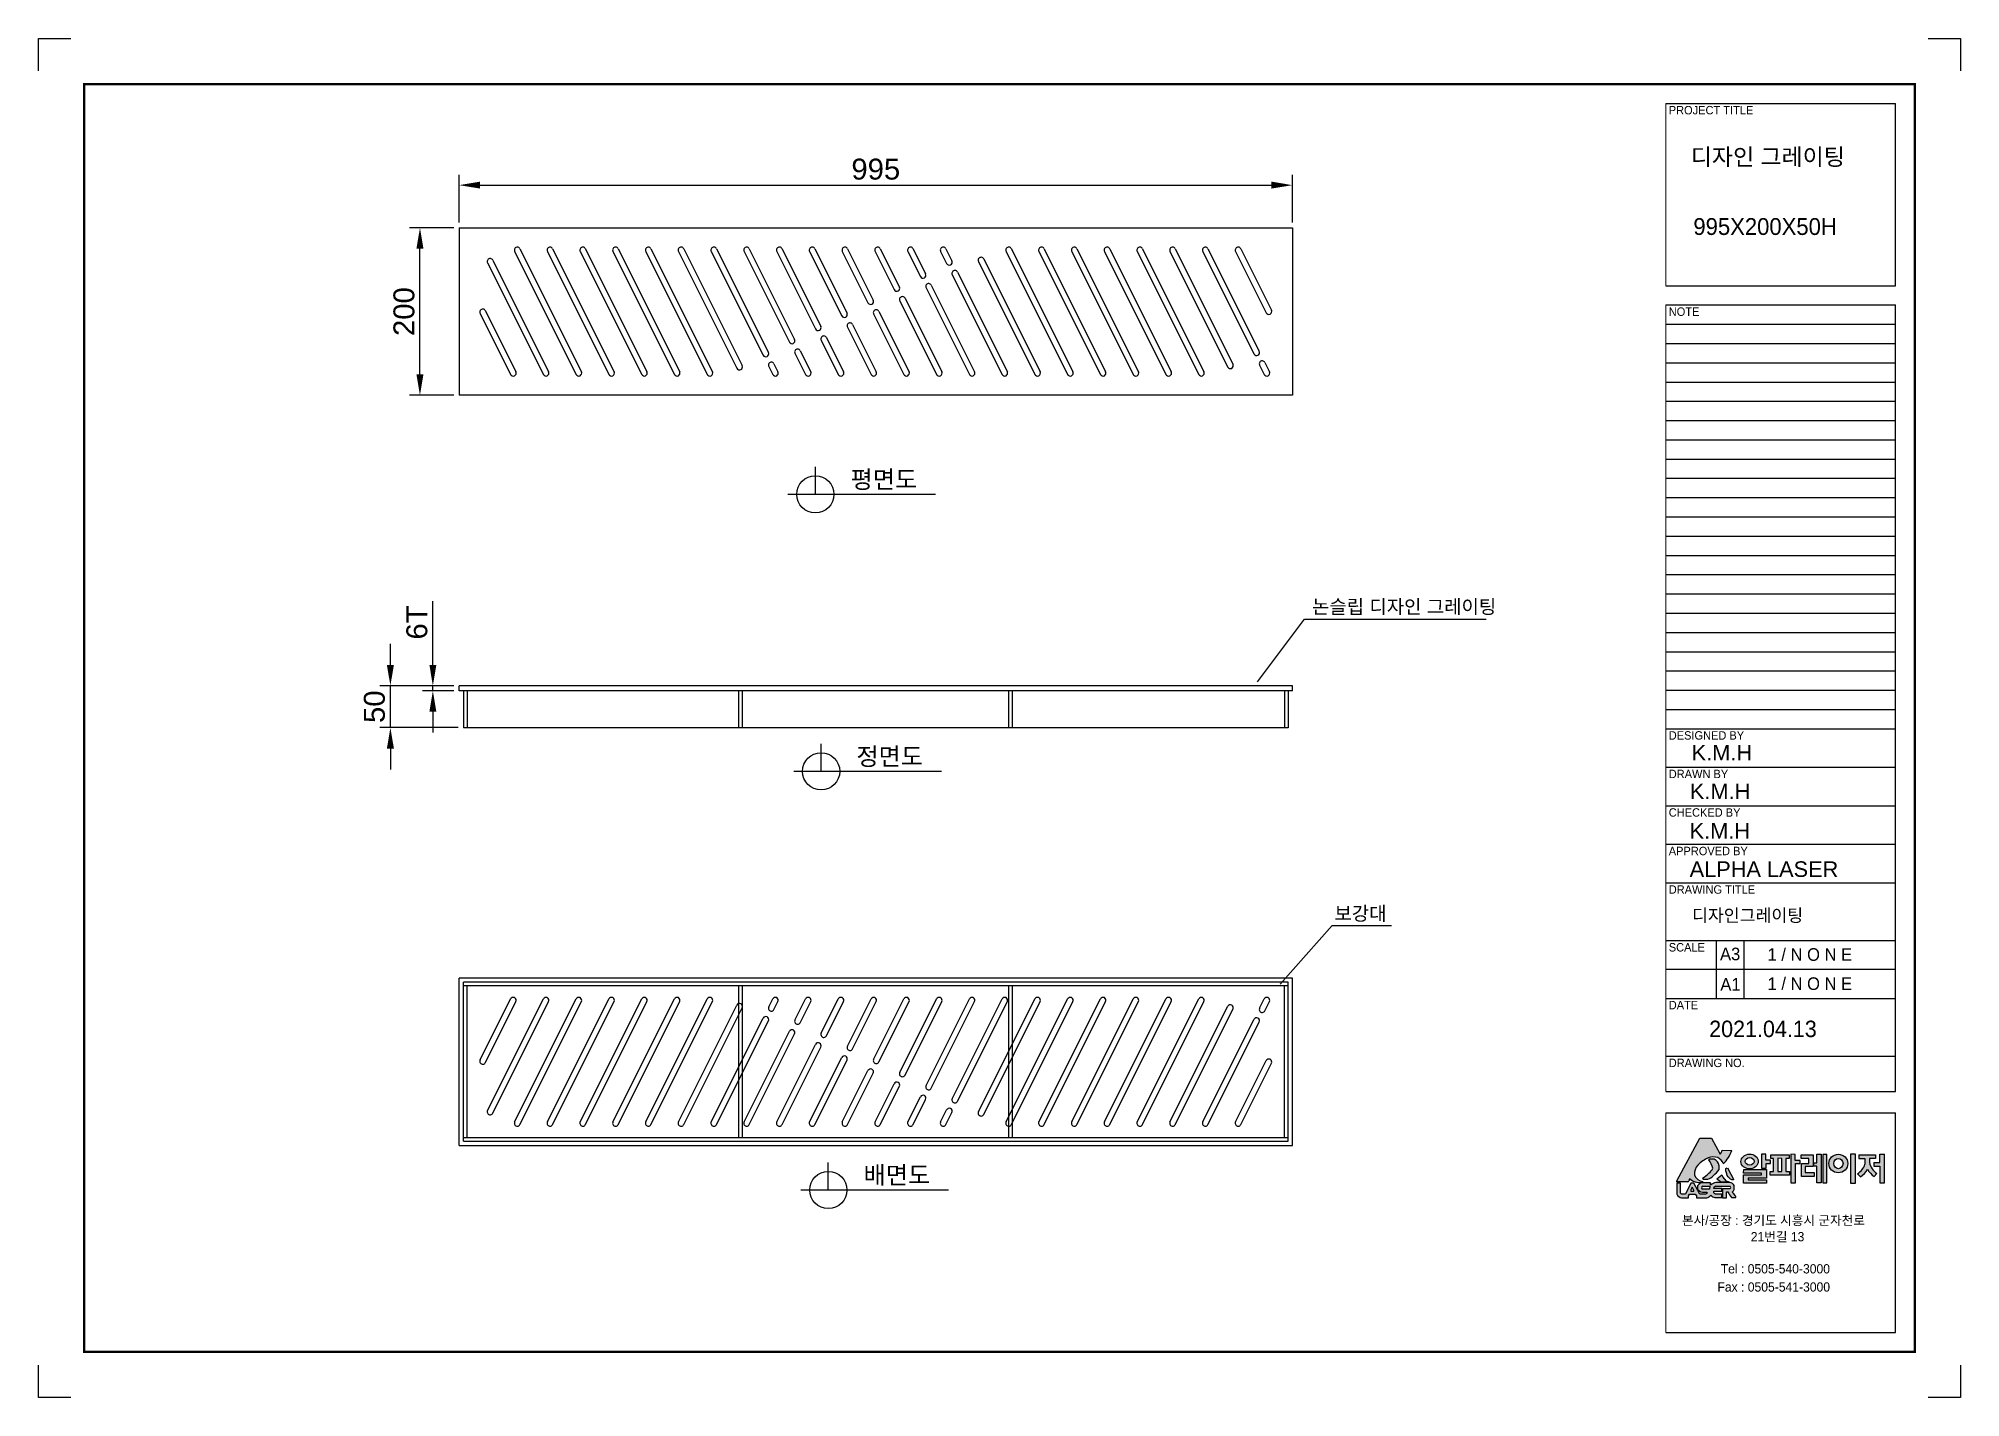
# Model space of a CAD drawing. Header units: millimetres. Extents: x 3004 to 5300, y 908 to 2531.
import ezdxf
from ezdxf.enums import TextEntityAlignment as Align

# ---------------------------------------------------------------- set-up
doc = ezdxf.new("R2010")
doc.units = ezdxf.units.MM
for name, color, linetype in [('LAYOUT', 7, 'Continuous'), ('TEXT', 7, 'Continuous'), ('압연강', 40, 'Continuous')]:
    doc.layers.add(name, color=color, linetype=linetype)
doc.styles.add('H', font='')
doc.styles.get("Standard").update_dxf_attribs({"font": 'arial.ttf'})
doc.styles.get('H').set_extended_font_data('Dotum')
doc.dimstyles.new('ISO-25', dxfattribs={"dimscale": 10, "dimtxt": 2.5, "dimasz": 2.5, "dimexe": 1.25, "dimexo": 0.625, "dimtad": 1, "dimtxsty": 'Standard', "dimcen": 2.5, "dimadec": 0, "dimazin": 0, "dimtfac": 1, "dimtmove": 0, "dimatfit": 3, "dimfxl": 1, "dimarcsym": 0})

# ---------------------------------------------------------------- blocks, each defined once
blk = doc.blocks.new('*D0')
at = {"color": 0, "lineweight": -2, "transparency": 16777216}
for p, q in [((3424.8, 1782.7), (3424.8, 1807.7)), ((3500.7, 1757.7), (3412.3, 1757.7)), ((3424.8, 1707.7), (3424.8, 1757.7)), ((3505.7, 1707.7), (3412.3, 1707.7)), ((3424.8, 1682.7), (3424.8, 1657.7))]:
    blk.add_line(p, q, dxfattribs=at)
at = {"color": 0, "transparency": 16777216}
for points in [[(3420.6, 1782.7), (3429, 1782.7), (3424.8, 1757.7)], [(3420.6, 1682.7), (3429, 1682.7), (3424.8, 1707.7)]]:
    blk.add_solid(points, dxfattribs=at)
at = {"layer": 'Defpoints', "color": 0, "transparency": 16777216}
for p in [(3424.8, 1757.7), (3507, 1757.7), (3512, 1707.7)]:
    blk.add_point(p, dxfattribs=at)
at = {"color": 0, "transparency": 16777216, "insert": (3405.8, 1732.7), "char_height": 25, "attachment_point": 5, "rotation": 90}
blk.add_mtext('50', dxfattribs=at)
blk = doc.blocks.new('*D1')
at = {"color": 0, "lineweight": -2, "transparency": 16777216}
for p, q in [((3475.5, 1782.7), (3475.5, 1858.9)), ((3500.7, 1757.7), (3463, 1757.7)), ((3500.7, 1751.7), (3463, 1751.7)), ((3475.5, 1751.7), (3475.5, 1757.7)), ((3475.5, 1726.7), (3475.5, 1701.7))]:
    blk.add_line(p, q, dxfattribs=at)
at = {"color": 0, "transparency": 16777216}
for points in [[(3471.4, 1782.7), (3479.7, 1782.7), (3475.5, 1757.7)], [(3471.4, 1726.7), (3479.7, 1726.7), (3475.5, 1751.7)]]:
    blk.add_solid(points, dxfattribs=at)
at = {"layer": 'Defpoints', "color": 0, "transparency": 16777216}
for p in [(3475.5, 1757.7), (3507, 1757.7), (3507, 1751.7)]:
    blk.add_point(p, dxfattribs=at)
at = {"color": 0, "transparency": 16777216, "insert": (3456.5, 1833.3), "char_height": 25, "attachment_point": 5, "rotation": 90}
blk.add_mtext('6T', dxfattribs=at)
blk = doc.blocks.new('*D2')
at = {"color": 0, "lineweight": -2, "transparency": 16777216}
for p, q in [((3507, 2310.8), (3507, 2368.1)), ((4502, 2310.8), (4502, 2368.1)), ((3532, 2355.6), (4477, 2355.6))]:
    blk.add_line(p, q, dxfattribs=at)
at = {"color": 0, "transparency": 16777216}
for points in [[(3532, 2359.8), (3532, 2351.5), (3507, 2355.6)], [(4477, 2359.8), (4477, 2351.5), (4502, 2355.6)]]:
    blk.add_solid(points, dxfattribs=at)
at = {"layer": 'Defpoints', "color": 0, "transparency": 16777216}
for p in [(4502, 2355.6), (3507, 2304.6), (4502, 2304.6)]:
    blk.add_point(p, dxfattribs=at)
at = {"color": 0, "transparency": 16777216, "insert": (4004.5, 2374.6), "char_height": 25, "attachment_point": 5}
blk.add_mtext('995', dxfattribs=at)
blk = doc.blocks.new('*D3')
at = {"color": 0, "lineweight": -2, "transparency": 16777216}
for p, q in [((3500.7, 2304.6), (3447.6, 2304.6)), ((3460.1, 2129.6), (3460.1, 2279.6)), ((3500.7, 2104.6), (3447.6, 2104.6))]:
    blk.add_line(p, q, dxfattribs=at)
at = {"color": 0, "transparency": 16777216}
for points in [[(3455.9, 2279.6), (3464.3, 2279.6), (3460.1, 2304.6)], [(3455.9, 2129.6), (3464.3, 2129.6), (3460.1, 2104.6)]]:
    blk.add_solid(points, dxfattribs=at)
at = {"layer": 'Defpoints', "color": 0, "transparency": 16777216}
for p in [(3460.1, 2304.6), (3507, 2304.6), (3507, 2104.6)]:
    blk.add_point(p, dxfattribs=at)
at = {"color": 0, "transparency": 16777216, "insert": (3441.1, 2204.6), "char_height": 25, "attachment_point": 5, "rotation": 90}
blk.add_mtext('200', dxfattribs=at)

msp = doc.modelspace()

# ---------------------------------------------------------------- hatches: boundary and pattern name
h = msp.add_hatch(color=256)
h.dxf.hatch_style = 1
h.set_gradient(color1=(255, 0, 0), color2=(255, 159, 127), tint=1)
h.paths.add_polyline_path([(4961.116, 1166.293), (4961.06, 1165.19), (4974.379, 1165.19, 0.21428371), (4976.303, 1168.246, -0.65582827), (4977.219, 1168.5, 0.18566975), (4985.133, 1164.903, 0.14885116), (4991.969, 1164.885, 0.40417411), (4992.167, 1165.633, -0.31673285), (4982.329, 1173.383, -0.22153353), (4986.313, 1185.192, -0.10506606), (4998.611, 1193.761, -0.18522871), (5010.088, 1194.139, -0.19606385), (5016.583, 1186.956, 0.14159657), (5026.631, 1202.77), (5015.198, 1202.888), (5014.962, 1201.352), (5014.095, 1199.934), (5012.754, 1198.161), (5002.388, 1217.39), (4988.5, 1217.504)])
h.paths.add_polyline_path([(4999.4, 1175.692, -0.08302958), (4991.741, 1169.657, 0.23003429), (4992.527, 1168.525, 0.02120436), (4998.221, 1168.586, 0.13784813), (5004.717, 1172.487, 0.05763819), (5011.681, 1180.123, 0.06043638), (5011.606, 1184.543, 0.2375005), (5005.903, 1192.299), (4999.238, 1192.299), (4999.238, 1191.32, -0.12118266), (5004.103, 1181.424, -0.13516742)], flags=17)
h.paths.add_polyline_path([(5015.909, 1170.616), (5014.797, 1173.629), (5009.057, 1168.984, 0.04437814), (5014.122, 1164.927), (5022.829, 1165.277), (5022.829, 1165.628), (5019.764, 1166.616)], flags=17)
h.paths.add_polyline_path([(5021.396, 1172.818), (5022.294, 1171.334), (5025.141, 1168.428), (5026.846, 1167.752), (5028.787, 1167.752), (5028.766, 1168.481), (5025.672, 1174.271), (5021.44, 1182.092), (5019.585, 1181.089), (5019.585, 1178.391), (5020.901, 1174.782)])
h.paths.add_polyline_path([(4967.053, 1150.638, -0.41915539), (4965.297, 1152.245), (4965.297, 1164.09), (4961.037, 1164.09), (4961.037, 1150.434, 0.25445661), (4966.708, 1146.212), (4974.943, 1146.212), (4974.943, 1148.34), (4976.168, 1150.57), (4983.054, 1150.57), (4984.635, 1148.403), (4984.635, 1146.213), (4996.781, 1146.213, 0.1904791), (5001.742, 1149.161, 0.14773497), (5006.642, 1146.427), (5014.915, 1146.427), (5014.915, 1150.632), (5007.312, 1150.632, -0.05244857), (5005.448, 1151.954), (5005.448, 1153.922), (5014.788, 1153.922), (5014.788, 1157.116), (5005.417, 1157.116), (5005.417, 1158.536, -0.04476099), (5007.868, 1159.993), (5024.254, 1159.993, -0.64883607), (5024.602, 1156.814), (5015.694, 1156.814), (5015.694, 1146.303), (5020.467, 1146.303), (5020.467, 1153.123), (5022.1, 1153.123, 0.01692036), (5026.355, 1146.34), (5031.448, 1146.34), (5031.448, 1147.705, -0.02431798), (5027.364, 1153.011, 0.06490835), (5029.709, 1156.105), (5029.709, 1160.848, 0.2290019), (5024.43, 1164.28), (5007.903, 1164.28, 0.12700309), (5001.462, 1161.333), (5001.462, 1163.989), (4991.139, 1163.989, 0.22688985), (4985.996, 1160.337), (4985.996, 1156.435, 0.19348323), (4991.611, 1152.935), (4996.63, 1152.935, 0.03004557), (4997.596, 1151.9, 0.13671569), (4995.906, 1150.338), (4988.719, 1150.338), (4981.631, 1163.733), (4977.826, 1163.733), (4971.363, 1150.638)])
h.paths.add_polyline_path([(4977.99, 1154.235), (4977.99, 1155.593), (4979.583, 1158.752), (4981.518, 1155.427), (4981.518, 1154.235)], flags=16)
h.paths.add_polyline_path([(4992.059, 1159.997), (5000.695, 1160.022), (5000.322, 1156.491), (4992.376, 1156.491, -0.92495809)], flags=16)
edge = h.paths.add_edge_path()
edge.add_ellipse((5048.011, 1189.538), major_axis=(-10.333, -0.14), ratio=0.85059813, start_angle=0, end_angle=360)
edge = h.paths.add_edge_path(flags=16)
edge.add_ellipse((5048.151, 1189.717), major_axis=(-5.246, 0), ratio=0.84336764, start_angle=0, end_angle=360)
h.paths.add_polyline_path([(5068.185, 1179.939), (5041.046, 1179.939), (5040.876, 1175.752), (5062.441, 1175.752), (5062.441, 1173.583), (5040.951, 1173.583), (5040.951, 1163.833), (5068.107, 1163.833), (5068.107, 1167.673), (5046.17, 1167.673), (5046.17, 1169.751), (5068.185, 1169.751)])
h.paths.add_polyline_path([(5062.358, 1181.522), (5067.706, 1181.522), (5067.706, 1187.304), (5072.894, 1187.304), (5072.894, 1191.291), (5067.307, 1191.291), (5067.307, 1198.348), (5062.358, 1198.268)])
h.paths.add_polyline_path([(5076.614, 1193.03), (5076.614, 1177.578), (5072.66, 1177.578), (5072.66, 1173.03), (5095.584, 1173.03), (5095.584, 1177.538), (5091.47, 1177.538), (5091.47, 1193.038), (5095.424, 1193.038), (5095.424, 1197.586), (5073.459, 1197.586), (5073.219, 1193.03)])
h.paths.add_polyline_path([(5081.726, 1193.31), (5086.598, 1193.19), (5086.598, 1177.549), (5081.726, 1177.549)], flags=16)
h.paths.add_polyline_path([(5102.382, 1190.898), (5102.382, 1197.983), (5097.462, 1198.238), (5097.462, 1164.026), (5102.765, 1164.026), (5102.765, 1187.132), (5108.578, 1187.132), (5108.578, 1190.898)])
h.paths.add_polyline_path([(5114.493, 1183.481), (5123.882, 1183.481), (5123.882, 1197.613), (5109.618, 1197.613), (5109.658, 1193.053), (5118.847, 1193.053), (5118.847, 1187.054), (5109.857, 1187.054), (5109.857, 1171.525), (5125.24, 1171.525), (5125.24, 1176.276), (5114.493, 1176.276)])
h.paths.add_polyline_path([(5128.445, 1163.978), (5133.679, 1163.978), (5133.679, 1198.182), (5128.483, 1198.182), (5128.483, 1187.872), (5124.647, 1187.872), (5124.584, 1183.907), (5128.445, 1183.907)])
h.paths.add_polyline_path([(5135.655, 1163.939), (5140.387, 1163.939), (5140.387, 1197.928), (5135.655, 1197.928)])
edge = h.paths.add_edge_path()
edge.add_ellipse((5154.009, 1187.105), major_axis=(-11.318, 0), ratio=0.97440093, start_angle=0, end_angle=360)
edge = h.paths.add_edge_path(flags=16)
edge.add_ellipse((5154.049, 1187.105), major_axis=(0, -6.194), ratio=0.89757008, start_angle=0, end_angle=360)
h.paths.add_polyline_path([(5168.731, 1163.81), (5174.425, 1163.81), (5174.425, 1198.136), (5168.731, 1198.085)])
h.paths.add_polyline_path([(5188.997, 1180.217, 0.12138521), (5196.75, 1171.571), (5199.984, 1175.353, -0.19692761), (5191.242, 1188.144), (5191.242, 1193.017), (5198.52, 1193.017), (5198.52, 1197.637), (5178.382, 1197.637), (5178.382, 1193.117), (5185.716, 1193.117), (5185.716, 1186.221, -0.18109708), (5176.821, 1174.953), (5180.493, 1171.221, 0.10922561)])
h.paths.add_polyline_path([(5209.115, 1198.194), (5203.705, 1198.194), (5203.705, 1188.481), (5196.569, 1188.481), (5196.569, 1184.007), (5203.599, 1184.007), (5203.599, 1164.107), (5209.115, 1164.107)])

# ---------------------------------------------------------------- linework, layer by layer
for p, q in [((3004.485, 2530.828), (3043.134, 2530.828)), ((3004.485, 2492.179), (3004.485, 2530.828)), ((5261.329, 2530.828), (5299.978, 2530.828)), ((5299.978, 2530.828), (5299.978, 2492.179)), ((4947.841, 2453.168), (5222.318, 2453.168)), ((5222.318, 2235.52), (5222.318, 2453.168)), ((3506.954, 2304.589), (4501.954, 2304.589)), ((3506.954, 2304.589), (3506.954, 2104.589)), ((4501.954, 2304.589), (4501.954, 2104.589)), ((4947.841, 2235.52), (5222.318, 2235.52)), ((4947.841, 2212.515), (5222.318, 2212.515)), ((5222.318, 1273.155), (5222.318, 2212.515)), ((4947.841, 2189.51), (5222.318, 2189.51)), ((4947.841, 2166.504), (5222.318, 2166.504)), ((4947.841, 2143.499), (5222.318, 2143.499)), ((4947.841, 2120.494), (5222.318, 2120.494)), ((4501.954, 2104.589), (3506.954, 2104.589)), ((4947.841, 2097.489), (5222.318, 2097.489)), ((4947.841, 2074.484), (5222.318, 2074.484)), ((4947.841, 2051.479), (5222.318, 2051.479)), ((4947.841, 2028.474), (5222.318, 2028.474)), ((3932.292, 1986.3), (3932.292, 2019.072)), ((4947.841, 2005.469), (5222.318, 2005.469)), ((4075.934, 1986.3), (3899.521, 1986.3)), ((4947.841, 1982.463), (5222.318, 1982.463)), ((4947.841, 1959.458), (5222.318, 1959.458)), ((4947.841, 1936.453), (5222.318, 1936.453)), ((4947.841, 1913.448), (5222.318, 1913.448)), ((4947.841, 1890.443), (5222.318, 1890.443)), ((4947.841, 1867.438), (5222.318, 1867.438)), ((4947.841, 1844.433), (5222.318, 1844.433)), ((4947.841, 1821.428), (5222.318, 1821.428)), ((4947.841, 1798.422), (5222.318, 1798.422)), ((4947.841, 1775.417), (5222.318, 1775.417)), ((4501.954, 1757.657), (3506.954, 1757.657)), ((3506.954, 1751.657), (3506.954, 1757.657)), ((4501.954, 1751.657), (3506.954, 1751.657)), ((3511.954, 1751.657), (3511.954, 1707.657)), ((3516.454, 1751.657), (3516.454, 1707.657)), ((3840.954, 1707.657), (3840.954, 1751.657)), ((3845.454, 1707.657), (3845.454, 1751.657)), ((4163.454, 1707.657), (4163.454, 1751.657)), ((4167.954, 1707.657), (4167.954, 1751.657)), ((4492.454, 1751.657), (4492.454, 1707.657)), ((4496.954, 1751.657), (4496.954, 1707.657)), ((4501.954, 1751.657), (4501.954, 1757.657)), ((4947.841, 1752.412), (5222.318, 1752.412)), ((4947.841, 1729.407), (5222.318, 1729.407)), ((4496.954, 1707.657), (3511.954, 1707.657)), ((4947.841, 1706.402), (5222.318, 1706.402)), ((3939.214, 1655.449), (3939.214, 1688.22)), ((4082.856, 1655.449), (3906.443, 1655.449)), ((4947.841, 1660.392), (5222.318, 1660.392)), ((4947.841, 1614.381), (5222.318, 1614.381)), ((4947.841, 1568.371), (5222.318, 1568.371)), ((4947.841, 1522.361), (5222.318, 1522.361)), ((4947.841, 1453.346), (5222.318, 1453.346)), ((5008.005, 1453.346), (5008.005, 1384.33)), ((5040.996, 1453.346), (5040.996, 1384.33)), ((4501.954, 1408.649), (3506.954, 1408.649)), ((3506.954, 1208.649), (3506.954, 1408.649)), ((4496.954, 1403.649), (3511.954, 1403.649)), ((3511.954, 1213.649), (3511.954, 1403.649)), ((4496.954, 1213.649), (4496.954, 1403.649)), ((4501.954, 1208.649), (4501.954, 1408.649)), ((5222.318, 1418.838), (4947.841, 1418.838)), ((4496.954, 1399.149), (3511.954, 1399.149)), ((3516.454, 1218.149), (3516.454, 1399.149)), ((3840.954, 1218.149), (3840.954, 1399.149)), ((3845.454, 1218.149), (3845.454, 1399.149)), ((4163.454, 1218.149), (4163.454, 1399.149)), ((4167.954, 1218.149), (4167.954, 1399.149)), ((4492.454, 1218.149), (4492.454, 1399.149)), ((4947.841, 1384.33), (5222.318, 1384.33)), ((4947.841, 1315.315), (5222.318, 1315.315)), ((4947.841, 1273.155), (5222.318, 1273.155)), ((4947.841, 1247.463), (5222.318, 1247.463)), ((5222.318, 985.246), (5222.318, 1247.463)), ((3511.954, 1218.149), (4496.954, 1218.149)), ((4961.116, 1166.293), (4988.5, 1217.504)), ((4988.5, 1217.504), (5002.388, 1217.39)), ((5002.388, 1217.39), (5012.754, 1198.161)), ((3506.954, 1208.649), (4501.954, 1208.649)), ((3511.954, 1213.649), (4496.954, 1213.649)), ((5012.754, 1198.161), (5014.095, 1199.934)), ((5014.095, 1199.934), (5014.962, 1201.352)), ((5014.962, 1201.352), (5015.198, 1202.888)), ((5015.198, 1202.888), (5026.631, 1202.77)), ((5067.307, 1198.348), (5062.358, 1198.268)), ((5062.358, 1198.268), (5062.358, 1181.522)), ((5067.307, 1191.291), (5067.307, 1198.348)), ((5073.219, 1193.03), (5073.459, 1197.586)), ((5073.459, 1197.586), (5095.424, 1197.586)), ((5095.424, 1197.586), (5095.424, 1193.038)), ((5097.462, 1198.238), (5097.462, 1164.026)), ((5102.382, 1197.983), (5097.462, 1198.238)), ((5102.382, 1190.898), (5102.382, 1197.983)), ((5109.618, 1197.613), (5123.882, 1197.613)), ((5109.658, 1193.053), (5109.618, 1197.613)), ((5123.882, 1197.613), (5123.882, 1183.481)), ((5128.483, 1187.872), (5128.483, 1198.182)), ((5128.483, 1198.182), (5133.679, 1198.182)), ((5133.679, 1198.182), (5133.679, 1163.978)), ((5135.655, 1197.928), (5135.655, 1163.939)), ((5140.387, 1197.928), (5135.655, 1197.928)), ((5140.387, 1163.939), (5140.387, 1197.928)), ((5174.425, 1198.136), (5168.731, 1198.085)), ((5168.731, 1198.085), (5168.731, 1163.81)), ((5174.425, 1163.81), (5174.425, 1198.136)), ((5178.382, 1197.637), (5198.52, 1197.637)), ((5178.382, 1197.637), (5178.382, 1193.117)), ((5198.52, 1197.637), (5198.52, 1193.017)), ((5203.705, 1188.481), (5203.705, 1198.194)), ((5203.705, 1198.194), (5209.115, 1198.194)), ((5209.115, 1164.107), (5209.115, 1198.194)), ((3947.764, 1155.478), (3947.764, 1188.249)), ((5005.903, 1192.299), (4999.238, 1192.299)), ((4999.238, 1192.299), (4999.238, 1191.32)), ((5009.057, 1168.984), (5014.797, 1173.629)), ((5014.797, 1173.629), (5015.909, 1170.616)), ((5019.585, 1181.089), (5021.44, 1182.092)), ((5019.585, 1178.391), (5019.585, 1181.089)), ((5020.901, 1174.782), (5019.585, 1178.391)), ((5021.396, 1172.818), (5020.901, 1174.782)), ((5022.294, 1171.334), (5021.396, 1172.818)), ((5021.469, 1182.038), (5025.672, 1174.271)), ((5025.141, 1168.428), (5022.294, 1171.334)), ((5025.672, 1174.271), (5028.766, 1168.481)), ((5040.876, 1175.752), (5041.046, 1179.939)), ((5062.441, 1175.752), (5040.876, 1175.752)), ((5040.951, 1163.833), (5040.951, 1173.583)), ((5040.951, 1173.583), (5062.441, 1173.583)), ((5041.046, 1179.939), (5068.185, 1179.939)), ((5062.358, 1181.522), (5067.706, 1181.522)), ((5062.441, 1173.583), (5062.441, 1175.752)), ((5072.894, 1191.291), (5067.307, 1191.291)), ((5067.706, 1181.522), (5067.706, 1187.304)), ((5067.706, 1187.304), (5072.894, 1187.304)), ((5068.185, 1179.939), (5068.185, 1169.751)), ((5072.66, 1173.03), (5072.66, 1177.578)), ((5072.66, 1177.578), (5076.614, 1177.578)), ((5095.584, 1173.03), (5072.66, 1173.03)), ((5072.894, 1187.304), (5072.894, 1191.291)), ((5076.614, 1193.03), (5073.219, 1193.03)), ((5076.614, 1177.578), (5076.614, 1193.03)), ((5081.726, 1193.31), (5081.726, 1177.549)), ((5086.598, 1193.19), (5081.726, 1193.31)), ((5081.726, 1177.549), (5086.598, 1177.549)), ((5086.598, 1177.549), (5086.598, 1193.19)), ((5095.424, 1193.038), (5091.47, 1193.038)), ((5091.47, 1193.038), (5091.47, 1177.538)), ((5091.47, 1177.538), (5095.584, 1177.538)), ((5095.584, 1177.538), (5095.584, 1173.03)), ((5108.578, 1190.898), (5102.382, 1190.898)), ((5102.765, 1164.026), (5102.765, 1187.132)), ((5102.765, 1187.132), (5108.578, 1187.132)), ((5108.578, 1187.132), (5108.578, 1190.898)), ((5118.847, 1193.053), (5109.658, 1193.053)), ((5109.857, 1171.525), (5109.857, 1187.054)), ((5109.857, 1187.054), (5118.847, 1187.054)), ((5125.24, 1171.525), (5109.857, 1171.525)), ((5123.882, 1183.481), (5114.493, 1183.481)), ((5114.493, 1183.481), (5114.493, 1176.276)), ((5114.493, 1176.276), (5125.24, 1176.276)), ((5118.847, 1187.054), (5118.847, 1193.053)), ((5124.584, 1183.907), (5124.647, 1187.872)), ((5128.445, 1183.907), (5124.584, 1183.907)), ((5124.647, 1187.872), (5128.483, 1187.872)), ((5125.24, 1176.276), (5125.24, 1171.525)), ((5128.445, 1163.978), (5128.445, 1183.907)), ((5176.821, 1174.953), (5180.493, 1171.221)), ((5178.382, 1193.117), (5185.716, 1193.117)), ((5185.716, 1193.117), (5185.716, 1186.221)), ((5198.52, 1193.017), (5191.242, 1193.017)), ((5191.242, 1193.017), (5191.242, 1188.144)), ((5196.569, 1188.481), (5196.569, 1184.007)), ((5196.569, 1188.481), (5203.705, 1188.481)), ((5196.569, 1184.007), (5203.599, 1184.007)), ((5199.984, 1175.353), (5196.75, 1171.571)), ((5203.599, 1184.007), (5203.599, 1164.107)), ((4091.406, 1155.478), (3914.992, 1155.478)), ((4961.037, 1164.09), (4965.297, 1164.09)), ((4961.037, 1164.09), (4961.037, 1150.434)), ((4961.06, 1165.19), (4961.116, 1166.293)), ((4974.379, 1165.19), (4961.06, 1165.19)), ((4965.297, 1164.09), (4965.297, 1152.245)), ((4971.363, 1150.638), (4966.877, 1150.638)), ((4977.826, 1163.733), (4971.363, 1150.638)), ((4974.943, 1148.34), (4976.168, 1150.57)), ((4974.943, 1146.212), (4974.943, 1148.34)), ((4976.168, 1150.57), (4983.054, 1150.57)), ((4981.631, 1163.733), (4977.826, 1163.733)), ((4979.583, 1158.752), (4977.99, 1155.593)), ((4977.99, 1155.593), (4977.99, 1154.235)), ((4977.99, 1154.235), (4981.518, 1154.235)), ((4981.518, 1155.427), (4979.583, 1158.752)), ((4981.518, 1154.235), (4981.518, 1155.427)), ((4988.719, 1150.338), (4981.631, 1163.733)), ((4983.054, 1150.57), (4984.635, 1148.403)), ((4984.635, 1148.403), (4984.635, 1146.213)), ((4985.996, 1160.337), (4985.996, 1156.435)), ((4995.906, 1150.338), (4988.719, 1150.338)), ((5001.462, 1163.989), (4991.139, 1163.989)), ((4991.611, 1152.935), (4996.63, 1152.935)), ((4992.059, 1159.997), (5000.695, 1160.022)), ((5000.322, 1156.491), (4992.333, 1156.491)), ((5000.695, 1160.022), (5000.322, 1156.491)), ((5001.462, 1161.333), (5001.462, 1163.989)), ((5005.417, 1157.116), (5005.417, 1158.536)), ((5014.788, 1157.116), (5005.417, 1157.116)), ((5005.448, 1151.954), (5005.448, 1153.922)), ((5005.448, 1153.922), (5014.788, 1153.922)), ((5014.915, 1150.632), (5007.312, 1150.632)), ((5007.868, 1159.993), (5024.254, 1159.993)), ((5024.43, 1164.28), (5007.903, 1164.28)), ((5022.829, 1165.277), (5014.122, 1164.927)), ((5014.788, 1153.922), (5014.788, 1157.116)), ((5014.915, 1146.427), (5014.915, 1150.632)), ((5024.602, 1156.814), (5015.694, 1156.814)), ((5015.694, 1156.814), (5015.694, 1146.303)), ((5015.909, 1170.616), (5019.764, 1166.616)), ((5019.764, 1166.616), (5022.829, 1165.628)), ((5020.467, 1146.303), (5020.467, 1153.123)), ((5020.467, 1153.123), (5022.1, 1153.123)), ((5022.829, 1165.628), (5022.829, 1165.277)), ((5026.846, 1167.752), (5025.141, 1168.428)), ((5028.787, 1167.752), (5026.846, 1167.752)), ((5028.766, 1168.481), (5028.787, 1167.752)), ((5029.709, 1156.105), (5029.709, 1160.848)), ((5068.107, 1163.833), (5040.951, 1163.833)), ((5068.185, 1169.751), (5046.17, 1169.751)), ((5046.17, 1169.751), (5046.17, 1167.673)), ((5046.17, 1167.673), (5068.107, 1167.673)), ((5068.107, 1167.673), (5068.107, 1163.833)), ((5097.462, 1164.026), (5102.765, 1164.026)), ((5133.679, 1163.978), (5128.445, 1163.978)), ((5135.655, 1163.939), (5140.387, 1163.939)), ((5168.731, 1163.81), (5174.425, 1163.81)), ((5203.599, 1164.107), (5209.115, 1164.107)), ((4966.708, 1146.212), (4974.943, 1146.212)), ((4984.635, 1146.213), (4996.781, 1146.213)), ((5006.642, 1146.427), (5014.915, 1146.427)), ((5015.694, 1146.303), (5020.467, 1146.303)), ((5026.355, 1146.34), (5031.448, 1146.34)), ((5031.448, 1146.34), (5031.448, 1147.705)), ((4947.841, 985.246), (5222.318, 985.246)), ((3004.485, 907.586), (3004.485, 946.235)), ((5299.978, 946.235), (5299.978, 907.586)), ((3043.134, 907.586), (3004.485, 907.586)), ((5299.978, 907.586), (5261.329, 907.586))]:
    msp.add_line(p, q)
at = {"color": 0, "lineweight": 20}
for p, q in [((4947.841, 2235.52), (4947.841, 2453.168)), ((4947.841, 1273.155), (4947.841, 2212.515)), ((4947.841, 985.246), (4947.841, 1247.463))]:
    msp.add_line(p, q, dxfattribs=at)
at = {"color": 4}
for p, q in [((4460.261, 1762.338), (4516.348, 1837.412)), ((4516.348, 1837.412), (4733.551, 1837.412)), ((4487.593, 1401.418), (4549.714, 1471.581)), ((4549.714, 1471.581), (4620.237, 1471.581))]:
    msp.add_line(p, q, dxfattribs=at)
for centre in [(3932.292, 1986.3), (3939.214, 1655.449), (3947.764, 1155.478)]:
    msp.add_circle(centre, 22.209)
for centre, radius, start, end in [((5012.627, 1160.537), 36.059, 112.874191, 136.864774), ((5004.842, 1178.991), 16.031, 70.897875, 112.875146), ((5004.529, 1182.583), 12.823, 19.937496, 64.30917), ((4994.246, 1212.247), 33.743, 311.450856, 343.688092), ((4996.993, 1175.012), 14.755, 136.374935, 186.339734), ((4992.751, 1176.494), 10.877, 196.62086, 266.919681), ((4986.313, 1185.192), 5.389267698774348e-13, 159.499335, 330.642246), ((4977.526, 1195.575), 29.56, 298.744002, 317.729432), ((4994.53, 1182.094), 14.003, 285.284059, 316.678667), ((4981.556, 1176.483), 23.082, 12.360482, 39.998737), ((4991.342, 1187.098), 13.965, 305.237908, 336.029381), ((4975.187, 1206.409), 44.976, 311.040269, 324.23537), ((5001.051, 1182.757), 10.705, 9.603428, 63.04441), ((4993.428, 1182.022), 18.352, 354.060111, 7.894282), ((5166.224, 1192.462), 20.467, 301.183897, 342.243286), ((5164.4, 1194.95), 28.672, 304.144287, 329.078111), ((5210.418, 1191.627), 24.271, 208.042123, 235.726125), ((5211.223, 1192.416), 20.432, 192.066379, 236.628652), ((4967.752, 1153.533), 7.395, 204.778695, 261.883955), ((4966.965, 1152.305), 1.669, 182.061918, 266.973053), ((4971.939, 1168.859), 4.406, 303.622917, 352.00729), ((4976.816, 1168.174), 0.518, 38.969526, 171.952327), ((4985.851, 1176.99), 12.108, 224.525084, 266.598355), ((4977.219, 1168.5), 4.121204710827442e-13, 41.27589, 185.355825), ((4988.581, 1176.123), 11.737, 252.915246, 285.363177), ((4992.384, 1156.788), 7.308, 99.810014, 150.943632), ((4993.157, 1161.669), 8.87, 216.162997, 259.964855), ((4992.354, 1158.257), 1.766, 99.63864, 269.291235), ((4991.681, 1165.361), 0.556, 270.941248, 29.231829), ((4993.3, 1169.9), 1.578, 188.84762, 240.666143), ((4994.648, 1235.655), 67.164, 268.191046, 273.049999), ((4999.554, 1148.086), 4.287, 117.182533, 148.322406), ((5005.718, 1160.446), 11.79, 219.576346, 226.460213), ((4995.532, 1153.962), 7.85, 279.151715, 322.289549), ((5010.391, 1150.333), 14.167, 100.116137, 129.068103), ((5008.717, 1155.904), 9.702, 224.033536, 257.648747), ((5014.765, 1145.601), 15.959, 115.603417, 125.855038), ((5012.662, 1160.155), 10.923, 228.666746, 240.676069), ((5034.402, 1195.432), 36.631, 226.21908, 236.38313), ((5124.417, 1212.591), 118.344, 210.165655, 214.043147), ((5023.719, 1158.326), 1.751, 300.282236, 72.190083), ((5023.519, 1157.104), 7.234, 31.170272, 82.764029), ((5016.67, 1163.55), 15.015, 315.418233, 330.273293), ((5083.916, 1192.313), 68.868, 214.798961, 220.371132)]:
    msp.add_arc(centre, radius, start, end)
for centre, major_axis, ratio in [((5048.011, 1189.538), (-10.333, -0.14), 0.85059813), ((5048.151, 1189.717), (-5.246, 0), 0.84336764), ((5154.009, 1187.105), (-11.318, 0), 0.97440093), ((5154.049, 1187.105), (0, -6.194), 0.89757008)]:
    msp.add_ellipse(centre, major_axis=major_axis, ratio=ratio)
at = {"layer": 'LAYOUT'}
for p, q in [((5245.324, 2476.173), (4568.973, 2476.173)), ((5245.324, 2324.339), (5245.324, 2476.173)), ((5245.324, 962.241), (5245.324, 1208.186)), ((3059.14, 1027.826), (3059.14, 962.241)), ((4616.796, 962.241), (5245.324, 962.241))]:
    msp.add_line(p, q, dxfattribs=at)
at = {"layer": 'LAYOUT', "const_width": 2.733}
msp.add_lwpolyline([(3059.14, 962.241), (5245.324, 962.241), (5245.324, 2476.173), (3059.14, 2476.173)], close=True, dxfattribs=at)
at = {"layer": '압연강'}
for p, q in [((3573.2, 2276.458), (3646.634, 2129.589)), ((3579.461, 2279.589), (3652.895, 2132.719)), ((3612.331, 2276.458), (3685.766, 2129.589)), ((3618.592, 2279.589), (3692.027, 2132.719)), ((3651.462, 2276.458), (3724.897, 2129.589)), ((3657.723, 2279.589), (3731.158, 2132.719)), ((3690.593, 2276.458), (3764.028, 2129.589)), ((3696.854, 2279.589), (3770.289, 2132.719)), ((3729.724, 2276.458), (3803.159, 2129.589)), ((3735.985, 2279.589), (3809.42, 2132.719)), ((3768.856, 2276.458), (3838.639, 2136.891)), ((3775.117, 2279.589), (3844.9, 2140.021)), ((3807.987, 2276.458), (3869.944, 2152.543)), ((3814.248, 2279.589), (3876.205, 2155.674)), ((3847.118, 2276.458), (3901.249, 2168.196)), ((3853.379, 2279.589), (3907.51, 2171.326)), ((3886.249, 2276.458), (3932.554, 2183.848)), ((3892.51, 2279.589), (3938.815, 2186.979)), ((3925.38, 2276.458), (3963.859, 2199.501)), ((3931.641, 2279.589), (3970.12, 2202.631)), ((3964.511, 2276.458), (3995.164, 2215.153)), ((3970.772, 2279.589), (4001.425, 2218.284)), ((4003.643, 2276.458), (4026.469, 2230.806)), ((4009.904, 2279.589), (4032.73, 2233.936)), ((4042.774, 2276.458), (4057.774, 2246.458)), ((4049.035, 2279.589), (4064.035, 2249.589)), ((4081.905, 2276.458), (4089.079, 2262.111)), ((4088.166, 2279.589), (4095.34, 2265.241)), ((4160.167, 2276.458), (4233.602, 2129.589)), ((4166.428, 2279.589), (4239.863, 2132.719)), ((4199.299, 2276.458), (4272.733, 2129.589)), ((4205.56, 2279.589), (4278.994, 2132.719)), ((4238.43, 2276.458), (4311.865, 2129.589)), ((4244.691, 2279.589), (4318.126, 2132.719)), ((4277.561, 2276.458), (4350.996, 2129.589)), ((4283.822, 2279.589), (4357.257, 2132.719)), ((4316.692, 2276.458), (4390.127, 2129.589)), ((4322.953, 2279.589), (4396.388, 2132.719)), ((4355.823, 2276.458), (4424.86, 2138.386)), ((4362.084, 2279.589), (4431.121, 2141.517)), ((4394.955, 2276.458), (4456.165, 2154.039)), ((4401.216, 2279.589), (4462.425, 2157.169)), ((4434.086, 2276.458), (4470.693, 2203.245)), ((4440.347, 2279.589), (4476.954, 2206.375)), ((3540.872, 2262.851), (3607.503, 2129.589)), ((3547.133, 2265.982), (3613.764, 2132.719)), ((4102.048, 2251.825), (4161.601, 2132.719)), ((4127.092, 2264.347), (4194.471, 2129.589)), ((4133.353, 2267.477), (4200.732, 2132.719)), ((4064.482, 2233.042), (4116.209, 2129.589)), ((4070.743, 2236.172), (4122.47, 2132.719)), ((4095.787, 2248.694), (4155.34, 2129.589)), ((3538.215, 2205.556), (3574.633, 2132.719)), ((4008.133, 2204.867), (4044.207, 2132.719)), ((4033.177, 2217.389), (4077.077, 2129.589)), ((4039.438, 2220.52), (4083.338, 2132.719)), ((3531.954, 2202.426), (3568.372, 2129.589)), ((3970.567, 2186.084), (3998.815, 2129.589)), ((3976.828, 2189.215), (4005.076, 2132.719)), ((4001.872, 2201.737), (4037.946, 2129.589)), ((3914.218, 2157.91), (3926.814, 2132.719)), ((3939.262, 2170.432), (3959.684, 2129.589)), ((3945.523, 2173.562), (3965.945, 2132.719)), ((3876.653, 2139.127), (3881.421, 2129.589)), ((3882.914, 2142.257), (3887.682, 2132.719)), ((3907.957, 2154.779), (3920.553, 2129.589)), ((4462.873, 2140.622), (4468.389, 2129.589)), ((4469.134, 2143.753), (4474.65, 2132.719)), ((3531.954, 1310.812), (3568.372, 1383.649)), ((3538.215, 1307.682), (3574.633, 1380.519)), ((3540.872, 1250.387), (3607.503, 1383.649)), ((3547.133, 1247.256), (3613.764, 1380.519)), ((3573.2, 1236.78), (3646.634, 1383.649)), ((3579.461, 1233.649), (3652.895, 1380.519)), ((3612.331, 1236.78), (3685.766, 1383.649)), ((3618.592, 1233.649), (3692.027, 1380.519)), ((3651.462, 1236.78), (3724.897, 1383.649)), ((3657.723, 1233.649), (3731.158, 1380.519)), ((3690.593, 1236.78), (3764.028, 1383.649)), ((3696.854, 1233.649), (3770.289, 1380.519)), ((3729.724, 1236.78), (3803.159, 1383.649)), ((3735.985, 1233.649), (3809.42, 1380.519)), ((3876.653, 1374.111), (3881.421, 1383.649)), ((3882.914, 1370.981), (3887.682, 1380.519)), ((3907.957, 1358.459), (3920.553, 1383.649)), ((3914.218, 1355.328), (3926.814, 1380.519)), ((3939.262, 1342.806), (3959.684, 1383.649)), ((3945.523, 1339.676), (3965.945, 1380.519)), ((3970.567, 1327.154), (3998.815, 1383.649)), ((3976.828, 1324.023), (4005.076, 1380.519)), ((4001.872, 1311.501), (4037.946, 1383.649)), ((4008.133, 1308.371), (4044.207, 1380.519)), ((4033.177, 1295.849), (4077.077, 1383.649)), ((4039.438, 1292.718), (4083.338, 1380.519)), ((4064.482, 1280.196), (4116.209, 1383.649)), ((4070.743, 1277.066), (4122.47, 1380.519)), ((4095.787, 1264.544), (4155.34, 1383.649)), ((4102.048, 1261.413), (4161.601, 1380.519)), ((4127.092, 1248.891), (4194.471, 1383.649)), ((4133.353, 1245.761), (4200.732, 1380.519)), ((4160.167, 1236.78), (4233.602, 1383.649)), ((4166.428, 1233.649), (4239.863, 1380.519)), ((4199.299, 1236.78), (4272.733, 1383.649)), ((4205.56, 1233.649), (4278.994, 1380.519)), ((4238.43, 1236.78), (4311.865, 1383.649)), ((4244.691, 1233.649), (4318.126, 1380.519)), ((4277.561, 1236.78), (4350.996, 1383.649)), ((4283.822, 1233.649), (4357.257, 1380.519)), ((4316.692, 1236.78), (4390.127, 1383.649)), ((4322.953, 1233.649), (4396.388, 1380.519)), ((4462.873, 1372.616), (4468.389, 1383.649)), ((4469.134, 1369.485), (4474.65, 1380.519)), ((3768.856, 1236.78), (3838.639, 1376.347)), ((3775.117, 1233.649), (3844.9, 1373.217)), ((3807.987, 1236.78), (3869.944, 1360.695)), ((3814.248, 1233.649), (3876.205, 1357.564)), ((4355.823, 1236.78), (4424.86, 1374.852)), ((4362.084, 1233.649), (4431.121, 1371.721)), ((4394.955, 1236.78), (4456.165, 1359.199)), ((4401.216, 1233.649), (4462.425, 1356.069)), ((3847.118, 1236.78), (3901.249, 1345.042)), ((3853.379, 1233.649), (3907.51, 1341.912)), ((3886.249, 1236.78), (3932.554, 1329.39)), ((3892.51, 1233.649), (3938.815, 1326.259)), ((3925.38, 1236.78), (3963.859, 1313.737)), ((3931.641, 1233.649), (3970.12, 1310.607)), ((4434.086, 1236.78), (4470.693, 1309.993)), ((3964.511, 1236.78), (3995.164, 1298.085)), ((3970.772, 1233.649), (4001.425, 1294.954)), ((4440.347, 1233.649), (4476.954, 1306.863)), ((4003.643, 1236.78), (4026.469, 1282.432)), ((4009.904, 1233.649), (4032.73, 1279.302)), ((4042.774, 1236.78), (4057.774, 1266.78)), ((4049.035, 1233.649), (4064.035, 1263.649)), ((4081.905, 1236.78), (4089.079, 1251.127)), ((4088.166, 1233.649), (4095.34, 1247.997))]:
    msp.add_line(p, q, dxfattribs=at)
for centre, start, end in [((3576.33, 2278.024), 26.565051, 206.565051), ((3615.461, 2278.024), 26.565051, 206.565051), ((3654.592, 2278.024), 26.565051, 206.565051), ((3693.724, 2278.024), 26.565051, 206.565051), ((3732.855, 2278.024), 26.565051, 206.565051), ((3771.986, 2278.024), 26.565051, 206.565051), ((3811.117, 2278.024), 26.565051, 206.565051), ((3850.248, 2278.024), 26.565051, 206.565051), ((3889.38, 2278.024), 26.565051, 206.565051), ((3928.511, 2278.024), 26.565051, 206.565051), ((3967.642, 2278.024), 26.565051, 206.565051), ((4006.773, 2278.024), 26.565051, 206.565051), ((4045.904, 2278.024), 26.565051, 206.565051), ((4085.036, 2278.024), 26.565051, 206.565051), ((4163.298, 2278.024), 26.565051, 206.565051), ((4202.429, 2278.024), 26.565051, 206.565051), ((4241.56, 2278.024), 26.565051, 206.565051), ((4280.692, 2278.024), 26.565051, 206.565051), ((4319.823, 2278.024), 26.565051, 206.565051), ((4358.954, 2278.024), 26.565051, 206.565051), ((4398.085, 2278.024), 26.565051, 206.565051), ((4437.216, 2278.024), 26.565051, 206.565051), ((3544.002, 2264.417), 26.565051, 206.565051), ((4060.905, 2248.023), 206.565051, 26.565051), ((4092.209, 2263.676), 206.565051, 26.565051), ((4098.918, 2250.259), 26.565051, 206.565051), ((4130.223, 2265.912), 26.565051, 206.565051), ((4029.6, 2232.371), 206.565051, 26.565051), ((4067.613, 2234.607), 26.565051, 206.565051), ((3535.084, 2203.991), 26.565051, 206.565051), ((3998.295, 2216.718), 206.565051, 26.565051), ((4005.003, 2203.302), 26.565051, 206.565051), ((4036.308, 2218.954), 26.565051, 206.565051), ((4473.823, 2204.81), 206.565051, 26.565051), ((3935.685, 2185.413), 206.565051, 26.565051), ((3966.99, 2201.066), 206.565051, 26.565051), ((3973.698, 2187.65), 26.565051, 206.565051), ((3904.38, 2169.761), 206.565051, 26.565051), ((3911.088, 2156.345), 26.565051, 206.565051), ((3942.393, 2171.997), 26.565051, 206.565051), ((3841.77, 2138.456), 206.565051, 26.565051), ((3873.075, 2154.108), 206.565051, 26.565051), ((3879.783, 2140.692), 26.565051, 206.565051), ((4427.99, 2139.951), 206.565051, 26.565051), ((4459.295, 2155.604), 206.565051, 26.565051), ((4466.003, 2142.187), 26.565051, 206.565051), ((3571.502, 2131.154), 206.565051, 26.565051), ((3610.634, 2131.154), 206.565051, 26.565051), ((3649.765, 2131.154), 206.565051, 26.565051), ((3688.896, 2131.154), 206.565051, 26.565051), ((3728.027, 2131.154), 206.565051, 26.565051), ((3767.158, 2131.154), 206.565051, 26.565051), ((3806.29, 2131.154), 206.565051, 26.565051), ((3884.552, 2131.154), 206.565051, 26.565051), ((3923.683, 2131.154), 206.565051, 26.565051), ((3962.814, 2131.154), 206.565051, 26.565051), ((4001.946, 2131.154), 206.565051, 26.565051), ((4041.077, 2131.154), 206.565051, 26.565051), ((4080.208, 2131.154), 206.565051, 26.565051), ((4119.339, 2131.154), 206.565051, 26.565051), ((4158.47, 2131.154), 206.565051, 26.565051), ((4197.602, 2131.154), 206.565051, 26.565051), ((4236.733, 2131.154), 206.565051, 26.565051), ((4275.864, 2131.154), 206.565051, 26.565051), ((4314.995, 2131.154), 206.565051, 26.565051), ((4354.126, 2131.154), 206.565051, 26.565051), ((4393.257, 2131.154), 206.565051, 26.565051), ((4471.52, 2131.154), 206.565051, 26.565051), ((3571.502, 1382.084), 333.434949, 153.434949), ((3610.634, 1382.084), 333.434949, 153.434949), ((3649.765, 1382.084), 333.434949, 153.434949), ((3688.896, 1382.084), 333.434949, 153.434949), ((3728.027, 1382.084), 333.434949, 153.434949), ((3767.158, 1382.084), 333.434949, 153.434949), ((3806.29, 1382.084), 333.434949, 153.434949), ((3841.77, 1374.782), 333.434949, 153.434949), ((3884.552, 1382.084), 333.434949, 153.434949), ((3923.683, 1382.084), 333.434949, 153.434949), ((3962.814, 1382.084), 333.434949, 153.434949), ((4001.946, 1382.084), 333.434949, 153.434949), ((4041.077, 1382.084), 333.434949, 153.434949), ((4080.208, 1382.084), 333.434949, 153.434949), ((4119.339, 1382.084), 333.434949, 153.434949), ((4158.47, 1382.084), 333.434949, 153.434949), ((4197.602, 1382.084), 333.434949, 153.434949), ((4236.733, 1382.084), 333.434949, 153.434949), ((4275.864, 1382.084), 333.434949, 153.434949), ((4314.995, 1382.084), 333.434949, 153.434949), ((4354.126, 1382.084), 333.434949, 153.434949), ((4393.257, 1382.084), 333.434949, 153.434949), ((4471.52, 1382.084), 333.434949, 153.434949), ((3873.075, 1359.13), 333.434949, 153.434949), ((3879.783, 1372.546), 153.434949, 333.434949), ((3911.088, 1356.893), 153.434949, 333.434949), ((4427.99, 1373.287), 333.434949, 153.434949), ((4459.295, 1357.634), 333.434949, 153.434949), ((4466.003, 1371.051), 153.434949, 333.434949), ((3904.38, 1343.477), 333.434949, 153.434949), ((3942.393, 1341.241), 153.434949, 333.434949), ((3535.084, 1309.247), 153.434949, 333.434949), ((3935.685, 1327.825), 333.434949, 153.434949), ((3966.99, 1312.172), 333.434949, 153.434949), ((3973.698, 1325.589), 153.434949, 333.434949), ((4005.003, 1309.936), 153.434949, 333.434949), ((4473.823, 1308.428), 333.434949, 153.434949), ((3998.295, 1296.52), 333.434949, 153.434949), ((4036.308, 1294.284), 153.434949, 333.434949), ((4029.6, 1280.867), 333.434949, 153.434949), ((4060.905, 1265.215), 333.434949, 153.434949), ((4067.613, 1278.631), 153.434949, 333.434949), ((4098.918, 1262.979), 153.434949, 333.434949), ((3544.002, 1248.821), 153.434949, 333.434949), ((4092.209, 1249.562), 333.434949, 153.434949), ((4130.223, 1247.326), 153.434949, 333.434949), ((3576.33, 1235.214), 153.434949, 333.434949), ((3615.461, 1235.214), 153.434949, 333.434949), ((3654.592, 1235.214), 153.434949, 333.434949), ((3693.724, 1235.214), 153.434949, 333.434949), ((3732.855, 1235.214), 153.434949, 333.434949), ((3771.986, 1235.214), 153.434949, 333.434949), ((3811.117, 1235.214), 153.434949, 333.434949), ((3850.248, 1235.214), 153.434949, 333.434949), ((3889.38, 1235.214), 153.434949, 333.434949), ((3928.511, 1235.214), 153.434949, 333.434949), ((3967.642, 1235.214), 153.434949, 333.434949), ((4006.773, 1235.214), 153.434949, 333.434949), ((4045.904, 1235.214), 153.434949, 333.434949), ((4085.036, 1235.214), 153.434949, 333.434949), ((4163.298, 1235.214), 153.434949, 333.434949), ((4202.429, 1235.214), 153.434949, 333.434949), ((4241.56, 1235.214), 153.434949, 333.434949), ((4280.692, 1235.214), 153.434949, 333.434949), ((4319.823, 1235.214), 153.434949, 333.434949), ((4358.954, 1235.214), 153.434949, 333.434949), ((4398.085, 1235.214), 153.434949, 333.434949), ((4437.216, 1235.214), 153.434949, 333.434949)]:
    msp.add_arc(centre, 3.5, start, end, dxfattribs=at)

# ---------------------------------------------------------------- texts
at = {"style": 'H'}
for s, height, p in [('PROJECT TITLE', 10.06474, (4951.506, 2440.135)), ('디자인 그레이팅', 20.1295, (4977.802, 2379.348)), ('995X200X50H', 20.12948, (4980.897, 2296.123)), ('NOTE', 10.0647, (4951.506, 2199.481)), ('DESIGNED BY', 10.06474, (4951.506, 1693.369)), ('DRAWN BY', 10.0647, (4951.506, 1647.358)), ('CHECKED BY', 10.0647, (4951.506, 1601.348)), ('APPROVED BY', 10.06474, (4951.506, 1555.338)), ('DRAWING TITLE', 10.06474, (4951.506, 1509.328)), ('디자인그레이팅', 15.0971, (4979.312, 1475.908)), ('SCALE', 10.0647, (4951.506, 1440.312)), ('A3', 15.0971, (5012.733, 1429.841)), ('1 / N O N E', 15.09711, (5069.505, 1429.196)), ('A1', 15.0971, (5013.1, 1393.581)), ('1 / N O N E', 15.09711, (5069.505, 1394.379)), ('DATE', 10.0647, (4951.506, 1371.297)), ('2021.04.13', 19.6262, (4999.765, 1338.133)), ('DRAWING NO.', 10.06474, (4951.506, 1302.281)), ('본사/공장 : 경기도 시흥시 군자천로', 11.07122, (4967.178, 1113.644)), ('21번길 13', 11.0712, (5049.404, 1094.182)), ('Tel : 0505-540-3000', 11.07122, (5013.588, 1055.832)), ('Fax : 0505-541-3000', 11.07122, (5009.652, 1034.148))]:
    msp.add_text(s, height=height, dxfattribs=at).set_placement(p)
at = {"color": 4}
for s, p in [('논슬립 디자인 그레이팅', (4525.55, 1843.852)), ('보강대', (4552.28, 1477.477))]:
    msp.add_text(s, height=16.5, dxfattribs=at).set_placement(p)
for s, p in [('K.M.H', (4978.88, 1668.499)), ('K.M.H', (4976.779, 1622.315)), ('K.M.H', (4976.429, 1575.081)), ('ALPHA LASER', (4976.429, 1529.42))]:
    msp.add_text(s, height=18.59).set_placement(p)
at = {"layer": 'TEXT'}
for s, p in [('평면도', (4014.209, 1993.589)), ('정면도', (4021.13, 1662.738)), ('배면도', (4029.68, 1162.766))]:
    msp.add_text(s, height=21.125, dxfattribs=at).set_placement(p, align=Align.CENTER)

# ---------------------------------------------------------------- dimensions: what is measured, and where the dimension line sits
dim = msp.add_linear_dim(base=(4501.954, 2355.63), p1=(3506.954, 2304.589), p2=(4501.954, 2304.589), dimstyle='ISO-25')
dim.commit()
dim.dimension.update_dxf_attribs({"geometry": '*D2', "text_midpoint": (4004.454, 2374.645)})
for base, p1, p2, picture, middle in [((3460.097, 2304.589), (3506.954, 2104.589), (3506.954, 2304.589), '*D3', (3441.083, 2204.589)), ((3424.808, 1757.657), (3511.954, 1707.657), (3506.954, 1757.657), '*D0', (3405.793, 1732.657))]:
    dim = msp.add_linear_dim(base=base, p1=p1, p2=p2, angle=90, dimstyle='ISO-25')
    dim.commit()
    dim.dimension.update_dxf_attribs({"geometry": picture, "text_midpoint": middle})
dim = msp.add_linear_dim(base=(3475.541, 1757.657), p1=(3506.954, 1751.657), p2=(3506.954, 1757.657), angle=90, text='<>T', dimstyle='ISO-25')
dim.commit()
dim.dimension.update_dxf_attribs({"geometry": '*D1', "text_midpoint": (3456.527, 1833.28)})

doc.saveas('drawing.dxf')
